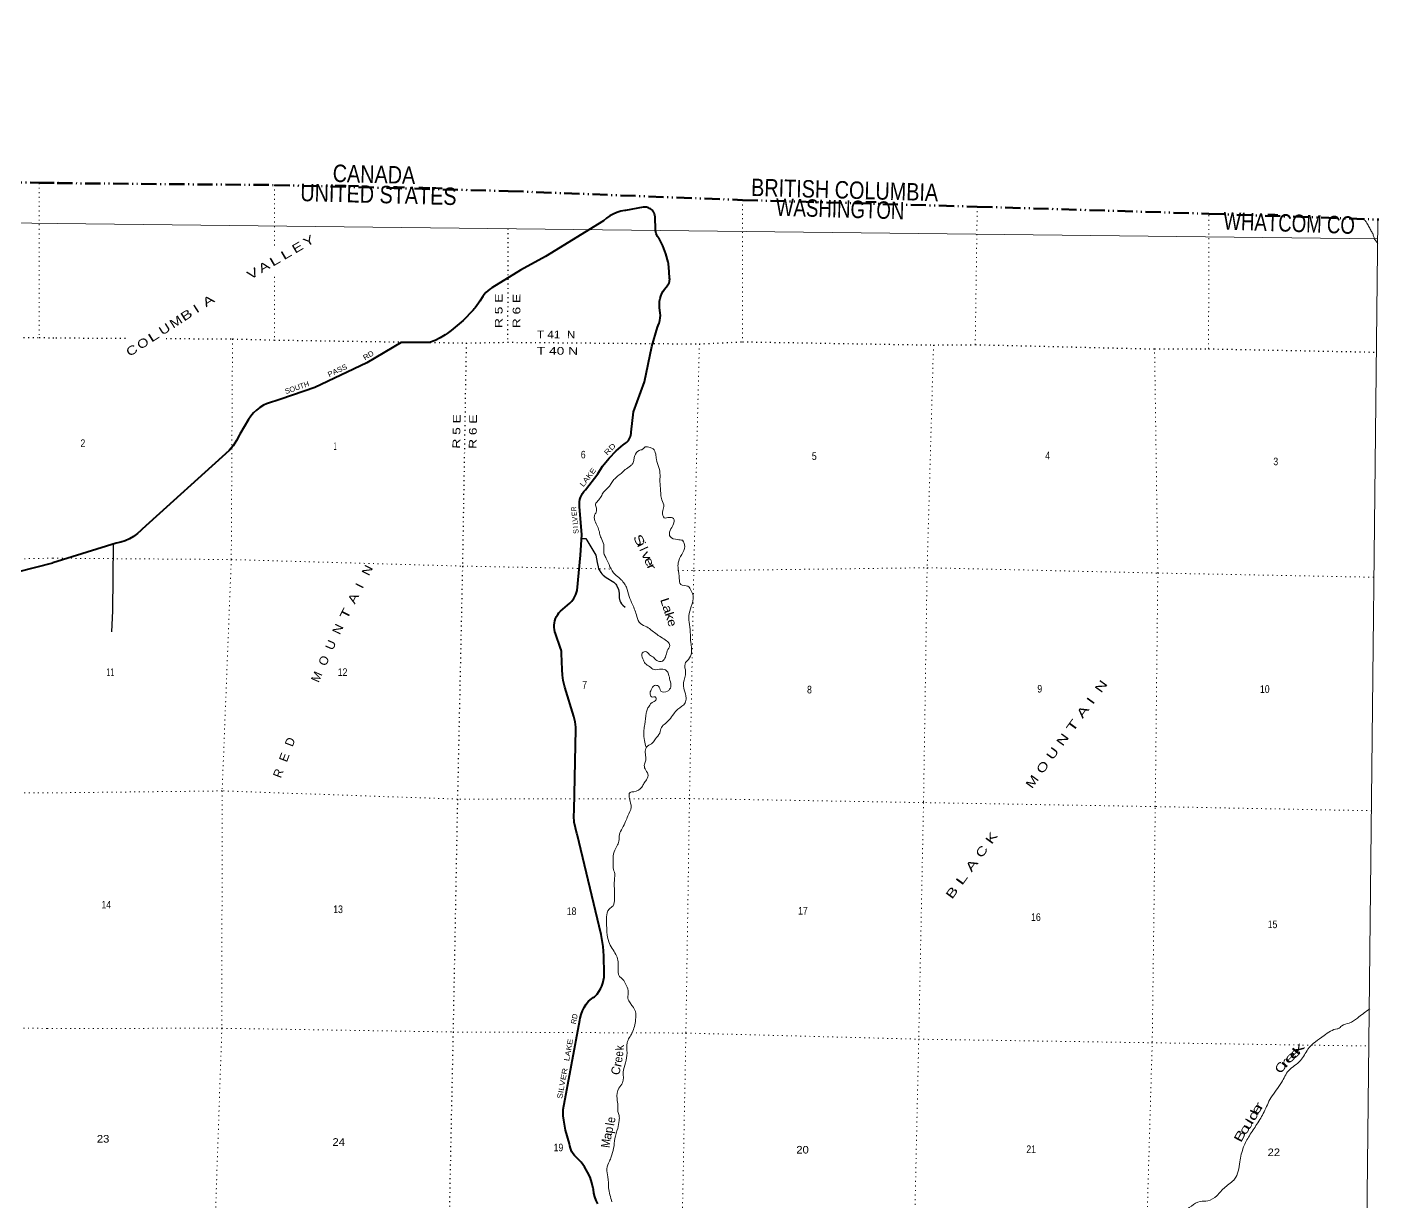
# Model space of a CAD drawing. Header units: feet. Extents: x -489137 to -242534, y 368785 to 558127.
# Drawn here: x -273567 to -242534, y 530828 to 557804 of the extents above; entities that cross this region are included whole.
import ezdxf
from ezdxf.enums import TextEntityAlignment as Align

# ---------------------------------------------------------------- set-up
doc = ezdxf.new("R2010")
doc.units = ezdxf.units.FT
doc.header["$LTSCALE"] = 70
doc.linetypes.add('DASH_DOUBLE_DOT', pattern=[9.2, 5, -1.2, 0.3, -1.2, 0.3, -1.2])
doc.linetypes.add('DOTTED', pattern=[1.5, 0.3, -1.2])
for name, color, linetype, lineweight in [('10', 7, 'DASH_DOUBLE_DOT', 60), ('26', 7, 'Continuous', 40), ('27', 7, 'Continuous', 13), ('29', 7, 'Continuous', 25), ('39', 7, 'Continuous', 13), ('4', 7, 'Continuous', 13), ('6', 7, 'DOTTED', 25), ('7', 7, 'DOTTED', 13)]:
    doc.layers.add(name, color=color, linetype=linetype, lineweight=lineweight)
for name, color, linetype in [('12', 7, 'Continuous'), ('41', 7, 'Continuous'), ('42', 7, 'Continuous')]:
    doc.layers.add(name, color=color, linetype=linetype)

msp = doc.modelspace()

# ---------------------------------------------------------------- linework, layer by layer
at = {"layer": '10', "lineweight": 70}
for points in [[(-303208.28, 554615.29), (-300447.01, 554587.81), (-294928.81, 554524.89), (-289500.53, 554442.91), (-284029.21, 554373.56), (-278648.89, 554311.51), (-273291.63, 554228.91), (-272847.49, 554228.39)], [(-272876.8, 554218.98), (-267888.18, 554175.83), (-262520.88, 554037.16), (-257144.33, 553831.63), (-251754.98, 553678.54), (-246436.48, 553516.17), (-242534.14, 553382.78)]]:
    msp.add_lwpolyline(points, dxfattribs=at)
at = {"layer": '26'}
for points in [[(-261356.08, 544355.38), (-261321.35, 544393.44), (-261110.39, 544577.22), (-261085.49, 544598.92), (-261061.87, 544624.02), (-261044.79, 544642.81), (-261015.03, 544683.37), (-260989.67, 544726.81), (-260968.99, 544772.67), (-260953.22, 544820.43), (-260942.53, 544869.58), (-260859.47, 545677.68), (-260833.25, 546148.67), (-260886.51, 546798.97), (-260888.56, 546823.97), (-260888.51, 546848.97), (-260888.51, 546850.58), (-260884.3, 546902.42), (-260874.69, 546953.54), (-260859.8, 547003.37), (-260839.77, 547051.38), (-260814.84, 547097.03), (-260785.27, 547139.82), (-260751.39, 547179.28), (-260467.84, 547546.07), (-260356.3, 547719.33), (-260208.1, 547906.56), (-260041.15, 548077.28), (-259882.26, 548208.9), (-259857.2, 548229.66), (-259832.26, 548246.25), (-259809.54, 548263.89), (-259784.72, 548287.7), (-259762.53, 548313.98), (-259743.21, 548342.43), (-259726.96, 548372.75), (-259713.98, 548404.6), (-259704.39, 548437.63), (-259698.31, 548471.48), (-259695.8, 548505.78), (-259645.46, 548966.36), (-259394.15, 549657.17), (-259226.18, 550468.31), (-259093.16, 550915.78), (-259076.67, 550950.39), (-259055.56, 551006.68), (-259040.44, 551064.87), (-259031.49, 551124.32), (-259028.8, 551184.37), (-259032.41, 551244.38), (-259047.15, 551354.16), (-259051.18, 551390.17), (-259052.85, 551450.39), (-259048.21, 551510.45), (-259037.33, 551569.71), (-259020.3, 551627.5), (-258997.33, 551683.19), (-258968.66, 551736.18), (-258934.62, 551785.88), (-258895.56, 551831.75), (-258888.51, 551838.81), (-258870.58, 551859.54), (-258854.91, 551882.03), (-258841.68, 551906.03), (-258831.03, 551931.29), (-258823.08, 551957.52), (-258817.91, 551984.43), (-258815.59, 552011.74), (-258816.13, 552039.14), (-258824.34, 552186.9), (-258842.2, 552371.18), (-258849.34, 552406.18), (-258900.11, 552594.54), (-258970.29, 552776.56), (-259059.11, 552950.24), (-259070.87, 552964.94), (-259091.25, 552994.99), (-259108.37, 553027.02), (-259122.05, 553060.65), (-259132.14, 553095.54), (-259138.53, 553131.28), (-259141.14, 553167.5), (-259149.16, 553424.19), (-259149.94, 553449.2), (-259153.8, 553474.19), (-259156.28, 553486.81), (-259163.69, 553510.91), (-259173.58, 553534.1), (-259185.84, 553556.12), (-259200.33, 553576.75), (-259216.9, 553595.75), (-259235.37, 553612.91), (-259255.53, 553628.04), (-259277.16, 553640.99), (-259300.03, 553651.61), (-259323.88, 553659.77), (-259348.45, 553665.4), (-259373.47, 553668.43), (-259398.68, 553668.83), (-259423.79, 553666.58), (-259830.91, 553592.53)], [(-259830.91, 553592.53), (-259845.95, 553590.57), (-259936.78, 553573.04), (-260025.27, 553546.11), (-260110.46, 553510.08), (-260191.42, 553465.34), (-260267.25, 553412.38), (-260337.14, 553351.78), (-261669.13, 552534.26), (-262238.93, 552221.44), (-262895.49, 551813.64), (-262920.8, 551797.92), (-262945.49, 551781.79), (-262989.69, 551748.32), (-263032.13, 551708.54), (-263070.19, 551664.55), (-263103.44, 551616.81), (-263171.1, 551511.82), (-263187.16, 551486.9), (-263205.58, 551461.82), (-263283.86, 551355.25), (-263303.95, 551330.2), (-263327.9, 551305.25), (-263555.12, 551068.54), (-263832.32, 550834.53), (-263924.6, 550766.92), (-263969.24, 550734.57), (-264081.71, 550665.15), (-264200.83, 550607.86), (-264325.28, 550563.34), (-264982.02, 550563.06), (-265763.98, 550092.97), (-266963.39, 549530.76), (-267740.77, 549260.87), (-268067.48, 549153.5), (-268136.82, 549119.8), (-268219.81, 549069.34), (-268297.07, 549010.47), (-268367.75, 548943.85), (-268431.08, 548870.21), (-268486.37, 548790.35), (-268680.57, 548456.88), (-268688.97, 548438.53), (-268756.64, 548311.35), (-268837.24, 548191.94), (-268929.87, 548081.6), (-270927.14, 546278.82), (-270955.88, 546248.13), (-271035.08, 546175), (-271121.49, 546110.56), (-271214.17, 546055.5), (-271312.09, 546010.43), (-271414.19, 545975.84), (-271519.34, 545952.11), (-272973.38, 545502.97)], [(-274177.28, 545193.55), (-272973.38, 545502.97)], [(-260463.42, 530782), (-260502.21, 530861.13), (-260532.52, 530943.88), (-260554.02, 531029.35), (-260566.46, 531116.59), (-260569.79, 531136.55), (-260599.84, 531267.44), (-260643.41, 531394.46), (-260700.02, 531516.24), (-260769.04, 531631.43), (-260849.73, 531738.78), (-260941.2, 531837.1), (-260969.67, 531862.03), (-261003.13, 531897.34), (-261032.71, 531935.96), (-261058.1, 531977.45), (-261079.01, 532021.37), (-261095.21, 532067.24), (-261106.54, 532114.55), (-261112.85, 532162.78), (-261207.82, 532479.45), (-261247.36, 532706.47), (-261256.92, 532804.87), (-261258.35, 532953.37), (-260878.57, 535001.93), (-260870.46, 535048.1), (-260848.3, 535133.48), (-260817.33, 535216.08), (-260777.9, 535294.99), (-260730.44, 535369.35), (-260675.46, 535438.33), (-260610.56, 535493.44), (-260568.36, 535522.41), (-260543.39, 535539.56), (-260518.42, 535564.58), (-260482.82, 535602.36), (-260439.6, 535659.1), (-260402.55, 535720.05), (-260372.08, 535784.53), (-260348.51, 535851.85), (-260332.11, 535921.26), (-260323.05, 535992.01), (-260321.44, 536063.31), (-260326.25, 536478.02), (-260343.48, 536695.82), (-260390.74, 536966.27), (-260939.2, 539274.66), (-260943.81, 539287.86), (-260981.04, 539418), (-261004.46, 539551.32), (-261013.81, 539686.36), (-261009, 539821.63), (-260966.09, 541685.45), (-260968.5, 541725.88), (-260984.68, 541851.07), (-261013.86, 541973.87), (-261219.76, 542650.57), (-261228.15, 542676.18), (-261260.12, 542799.65), (-261279, 542925.79), (-261284.6, 543053.2), (-261296.74, 543422.5), (-261296.8, 543425.29), (-261299.81, 543464.39), (-261306.89, 543502.97), (-261317.96, 543540.59), (-261440.14, 543880.31), (-261451.9, 543918.86), (-261462.28, 543969.32), (-261467.32, 544020.6), (-261466.98, 544072.11), (-261461.26, 544123.32), (-261450.21, 544173.64), (-261433.96, 544222.53), (-261412.7, 544269.46), (-261386.64, 544313.91), (-261356.08, 544355.38)]]:
    msp.add_lwpolyline(points, dxfattribs=at)
at = {"layer": '29'}
for points in [[(-271589.41, 545941.89), (-271602.6, 544396.39), (-271626.01, 543915.21)], [(-260828.3, 546061.63), (-260737.35, 546062.57), (-260509.91, 545675.55), (-260479.68, 545511.35)], [(-260479.68, 545511.35), (-260459.72, 545408.24), (-260447.4, 545366.81), (-260435.09, 545341.04), (-260394.79, 545280.54), (-260370.15, 545250.31), (-260338.8, 545221.18), (-260271.63, 545166.29), (-260099.22, 545056.51), (-260071.23, 545031.88), (-260053.31, 545010.59), (-260038.76, 544989.31), (-259993.97, 544890.74), (-259982.77, 544848.17), (-259978.31, 544798.88), (-259976.06, 544732.8), (-259971.59, 544695.83), (-259955.91, 544630.86), (-259944.72, 544599.49), (-259922.32, 544562.53), (-259893.22, 544530.04), (-259839.48, 544485.24)]]:
    msp.add_lwpolyline(points, dxfattribs=at)
at = {"layer": '39'}
for points in [[(-242938.82, 553404.04), (-242853.52, 553360.39), (-242811.38, 553298.1), (-242758.04, 553211.1), (-242710.91, 553120.29), (-242669.46, 553039.81), (-242647.89, 552968.16), (-242613.83, 552906.17), (-242559.81, 552837.37)], [(-259357.73, 541272.52), (-259392.21, 541420.58), (-259410.09, 541602.84), (-259398.47, 541722.05), (-259385.47, 541790.66), (-259351.8, 542053.22), (-259326.35, 542147.99), (-259274.75, 542232.33), (-259227.56, 542288.4), (-259168.58, 542318.04), (-259125.22, 542390.34), (-259149.05, 542422.99), (-259209.72, 542419.67), (-259265.44, 542487.08), (-259239.87, 542589.93), (-259163.88, 542686.12), (-259075.16, 542670.91), (-259015.97, 542558.95), (-258866.48, 542555.15), (-258790.44, 542655.39), (-258808.73, 542805.29), (-258841.3, 542945.24), (-258886.76, 543024.67), (-259005.47, 543064.51), (-259173.35, 543052.35), (-259275.56, 543118.29), (-259375.63, 543194.32), (-259430.86, 543300.16), (-259445.37, 543429.79), (-259343.96, 543458.92), (-259278.14, 543391.39), (-259181.99, 543325.52), (-259110.1, 543257.92), (-258982.92, 543248.31), (-258911.07, 543336.46), (-258870.8, 543483.64), (-258814.72, 543602.31), (-258978.25, 543772.14), (-259216.54, 543942.87), (-259340.67, 544033.34), (-259487.23, 544107.9), (-259565.98, 544270.66), (-259669.53, 544549), (-259746, 544731.96), (-259807.97, 544943.06), (-259869.31, 545044.93), (-259950.98, 545136.92), (-260068.95, 545235.41), (-260185.91, 545412.78), (-260272.41, 545601.93), (-260315.67, 545695.49), (-260325.83, 545849.33), (-260328.94, 545922.19), (-260391.65, 546074.64), (-260422.59, 546184.24), (-260457.41, 546306.01), (-260516.39, 546434.15), (-260544.86, 546578.1), (-260513.76, 546640.43), (-260494.13, 546753.47), (-260515.14, 546848.79), (-260467.71, 546923.07), (-260387.58, 547027.3), (-260335.85, 547121.75), (-260210.98, 547247.7), (-260159.51, 547321.93), (-260093.7, 547412.17), (-260026.2, 547476.09), (-259932.23, 547555.88), (-259836.16, 547641.72), (-259715.81, 547729.29), (-259664.58, 547785.32), (-259637.18, 547873.99), (-259615.81, 547964.76), (-259519.38, 548078.91), (-259438.15, 548110.31), (-259376.87, 548162.17), (-259265.87, 548150.73), (-259195.57, 548117.53), (-259136.48, 547997.49), (-259119.82, 547877.95), (-259063.63, 547689.17), (-259035.52, 547516.9), (-259038.88, 547411.76), (-259027.25, 547215.42), (-259018.92, 547075.75), (-258992.24, 546950.02), (-258949.78, 546793.77), (-258977.67, 546666.67), (-258938.91, 546536.75), (-258821.6, 546545.47), (-258730.97, 546522.14), (-258745.21, 546356.45), (-258819.88, 546205.63), (-258806.97, 546108.39), (-258634.12, 546035.53), (-258519.11, 546022.03)], [(-258519.11, 546022.03), (-258466.37, 545879.81), (-258539.49, 545692.57), (-258620.73, 545501.37), (-258620.44, 545365.85), (-258595.05, 545139), (-258562.38, 545007.13), (-258397.25, 544962.69), (-258319.8, 544856.59), (-258278.79, 544744.85), (-258322.32, 544500.62), (-258375.57, 544286.84), (-258359.94, 544086.41), (-258338.72, 543849.49), (-258332.83, 543677.49), (-258315.65, 543440.63), (-258386.38, 543281.67), (-258462.37, 543185.49), (-258448.69, 542991.14), (-258496.21, 542751), (-258484.16, 542587.02), (-258438.07, 542398.35), (-258461.74, 542285.36), (-258627.26, 542141.69), (-258723.64, 542031.59), (-258826.36, 541899.31), (-258912.3, 541815.38), (-259004.43, 541721.41), (-259044.45, 541594.45), (-259143.16, 541460.1), (-259208.98, 541369.86), (-259325.15, 541292.36), (-259364.21, 541240.23), (-259371.89, 541112.89), (-259365.62, 540971.22), (-259395.07, 540880.55), (-259380.32, 540769.12), (-259315.1, 540655.08), (-259349.13, 540521.98), (-259406.81, 540435.69), (-259454.34, 540353.32), (-259637.54, 540248.3), (-259724.68, 540229.1), (-259738.61, 540087.68), (-259700.71, 539891.02), (-259773.98, 539691.64), (-259826.14, 539562.81), (-259904.93, 539405.97), (-259967.38, 539263.1), (-259983.43, 539113.61), (-260027.36, 538996.81), (-260104.41, 538817.71), (-260113.05, 538615.54), (-260110.51, 538498.19), (-260077.87, 538364.3), (-260088.66, 538152.04), (-260080.62, 537990.13), (-260083.23, 537785.86), (-260113.5, 537630.47), (-260205.46, 537550.66), (-260266.32, 537373.38), (-260264.19, 537223.67), (-260256.7, 537019.29), (-260213.04, 536798.29), (-260138.18, 536647.72), (-260051.01, 536511.16), (-259996, 536229.34), (-259966.54, 536004.47), (-259912.53, 535961.35), (-259835.16, 535849.18), (-259766.69, 535672.39), (-259772.87, 535504.58), (-259723.71, 535398.81), (-259668.12, 535321.28), (-259600.95, 535201.14), (-259597.26, 535015.01), (-259677.91, 534712.56), (-259791.95, 534485.35), (-259794.92, 534252.77), (-259830.16, 534024.62), (-259879.37, 533810.79), (-259896.64, 533566.25), (-259979.03, 533443.84), (-260024.58, 533199.63), (-260002.33, 533043.62), (-260006.13, 532904.09), (-259977.01, 532810.7), (-259974.41, 532697.4), (-260009.06, 532515.76), (-260072.65, 532283.91), (-260101.78, 532059.73), (-260158.81, 531866.23), (-260198.51, 531763.54), (-260261.35, 531590.33), (-260233.44, 531401.89), (-260216.39, 531154.91), (-260141.75, 530828.36)], [(-250004.13, 526515.26), (-249993.45, 526571.19), (-249753.89, 526817.13), (-249487.66, 526935.33), (-249397.42, 527039.44), (-249340.83, 527198.56), (-249146.29, 527558.32), (-249009.56, 527821.67), (-248844.03, 528125.13), (-248707.92, 528339.95), (-248520.49, 528459.08), (-248196.27, 528687.84), (-247946.16, 528810.27), (-247654.11, 529051.55), (-247504.27, 529233.84), (-247461, 529457.85), (-247531.99, 529754.01), (-247488.38, 530004.31), (-247337.86, 530239.18), (-247251.46, 530517.29), (-247048.29, 530603.87), (-246639.13, 530837.69), (-246463.13, 530853.8), (-246255.52, 530970.67), (-246065.04, 531170.68), (-245846.48, 531354.17), (-245728.3, 531747.2), (-245641.05, 532092.05), (-245508.46, 532347.36), (-245335.31, 532614.32), (-245170.04, 532897.56), (-245016.42, 533217.35), (-244771.45, 533570.44), (-244606.27, 533845.59), (-244334.56, 534076.99), (-244163.54, 534335.89), (-243793.79, 534649.06), (-243490.71, 534805.25), (-243476.54, 534807.11), (-243384.77, 534872.77), (-243218.27, 534935.51), (-243028.87, 535050.58), (-242900.29, 535150.19), (-242790.13, 535231.81), (-242743.25, 535263.62)]]:
    msp.add_spline(points, degree=3, dxfattribs=at)
at = {"layer": '4'}
for points in [[(-242558.54, 553372.83), (-244583.22, 368785.28), (-275154.66, 369142.74), (-305725.57, 369542.24), (-336295.9, 369983.8), (-366865.58, 370467.41), (-397434.59, 370993.07), (-428002.84, 371560.78), (-458570.27, 372170.54), (-489136.84, 372822.34), (-485065.03, 557803.58)], [(-242558.54, 553372.83), (-244583.22, 368785.28), (-275154.66, 369142.74), (-305725.57, 369542.24), (-336295.9, 369983.8), (-366865.58, 370467.41), (-397434.59, 370993.07), (-428002.84, 371560.78), (-458570.27, 372170.54), (-489136.84, 372822.34), (-485065.03, 557803.58)], [(-485080.46, 556942.8), (-454770.68, 556296.26), (-424457.62, 555691.58), (-394141.55, 555128.56), (-363825.83, 554607.27), (-333509.43, 554127.66), (-303192.4, 553689.76), (-272874.8, 553293.56), (-242556.67, 552939.06)], [(-485080.46, 556942.8), (-454770.68, 556296.26), (-424457.62, 555691.58), (-394141.55, 555128.56), (-363825.83, 554607.27), (-333509.43, 554127.66), (-303192.4, 553689.76), (-272874.8, 553293.56), (-242556.67, 552939.06)]]:
    msp.add_lwpolyline(points, dxfattribs=at)
at = {"layer": '6'}
for p, q in [((-262527.84, 553175.56), (-262536.9, 550566.35)), ((-272906.26, 550667.5), (-271233.37, 550657.58))]:
    msp.add_line(p, q, dxfattribs=at)
for points in [[(-303228.59, 551058.77), (-301005.83, 551019.8), (-300433.47, 551031.81), (-296010.57, 550965.39), (-294905.07, 550970.56), (-290411.57, 550893.52), (-289528.87, 550906.63), (-285043.55, 550827.86), (-284118.75, 550827.32), (-279600.58, 550759.52), (-278704.37, 550753.93), (-274170.13, 550681.51), (-273286.14, 550674.32), (-272906.26, 550667.5)], [(-270375.45, 550652.5), (-268850.69, 550643.46), (-267889.15, 550617.86), (-263486.86, 550549.32), (-262536.9, 550566.35), (-258134.22, 550528.14), (-257143.44, 550577.04), (-252759.42, 550502.66), (-251801.48, 550511.49), (-247684.51, 550411.96), (-246445.76, 550415.43), (-242585.29, 550339.08)], [(-263486.86, 550549.32), (-263572.47, 545426.76), (-263687.23, 540078), (-263787.83, 534731.1), (-263900.88, 529358.04), (-264011.38, 524027.44), (-264093.38, 519928.98)]]:
    msp.add_lwpolyline(points, dxfattribs=at)
at = {"layer": '7'}
for p, q in [((-273291.95, 554219.92), (-273286.14, 550674.32)), ((-267888.18, 554175.83), (-267888.57, 552752.19)), ((-257144.33, 553831.63), (-257143.44, 550577.04)), ((-251754.98, 553678.54), (-251801.48, 550511.49)), ((-246445.76, 550415.43), (-246436.48, 553516.17)), ((-267888.75, 552068.26), (-267889.15, 550617.86))]:
    msp.add_line(p, q, dxfattribs=at)
for points in [[(-268850.69, 550643.46), (-268879, 545576.85), (-269088.26, 540265.62), (-269095.19, 534816.46), (-269278.7, 529464.48), (-269316.53, 524126.94), (-269487.05, 518913.96)], [(-258134.22, 550528.14), (-258261.25, 545327.19), (-258360.45, 540089.49), (-258443.33, 534705.97), (-258547.47, 529239.76), (-258633.82, 523900.78), (-258656.78, 522703.72)], [(-252759.42, 550502.66), (-252905.54, 545388.9), (-252988.52, 539997.29), (-253098.28, 534565.54), (-253217.11, 529214.8), (-253247.48, 525540.47)], [(-247888.14, 525114.11), (-247895.48, 529139.38), (-247738.11, 534501.79), (-247669.11, 539905.71), (-247610.76, 545267.28), (-247684.51, 550411.96)], [(-272976.62, 545609.4), (-274191.99, 545583.9), (-276692.99, 545593.25), (-279561.8, 545712.39), (-285012.28, 545797.19), (-290459.88, 545849.49), (-296069.59, 545905.54)], [(-272976.62, 545609.4), (-268879, 545576.85), (-263572.47, 545426.76), (-260187.98, 545360.22)], [(-258627.81, 545329.55), (-258247.68, 545322.08), (-252905.54, 545388.9), (-247610.76, 545267.28), (-242642.15, 545171.61)], [(-275301.79, 540246.12), (-274365.56, 540216.31), (-273036.63, 540220.51)], [(-242701.15, 539810.29), (-247669.11, 539905.71), (-252988.52, 539997.29), (-258360.45, 540089.49), (-263687.23, 540078), (-269088.26, 540265.62), (-273036.63, 540220.51)], [(-273103.75, 534812.5), (-274361.18, 534834.29), (-276330.1, 534885.62)], [(-273103.75, 534812.5), (-269095.19, 534816.46), (-263787.83, 534731.1), (-258443.33, 534705.97), (-253098.28, 534565.54), (-247752.68, 534483.81), (-244011.36, 534427.17), (-242760.6, 534408.24)]]:
    msp.add_lwpolyline(points, dxfattribs=at)

# ---------------------------------------------------------------- texts
at = {"layer": '10'}
for s, rotation, width, p in [('CANADA', 358.52, 0.85, (-266554.59, 554248.39)), ('BRITISH COLUMBIA', 358.373, 0.85, (-256951, 553926.18)), ('UNITED STATES', 358.52, 0.85, (-267298.24, 553807.53)), ('WASHINGTON', 358.373, 0.8, (-256380.94, 553471.06))]:
    msp.add_text(s, height=400, rotation=rotation, dxfattribs=dict(at, width=width)).set_placement(p)
at = {"layer": '12', "width": 0.8}
msp.add_text('WHATCOM CO', height=400, rotation=358.042, dxfattribs=at).set_placement((-246110.73, 553155.3))
at = {"layer": '27'}
for s, rotation, width, p in [('RD', 31.013, 1.1, (-265810.38, 550150.18)), ('PASS', 25.114, 1.1, (-266630.31, 549764.2)), ('RD', 45.64, 1.3, (-260251.76, 547962.04)), ('LAKE', 52.294, 1.2, (-260796.19, 547235.79)), ('RD', 79.497, 0.9, (-260967.96, 534903.79)), ('SILVER   LAKE', 79.497, 1.25, (-261285.9, 533188.77))]:
    msp.add_text(s, height=120, rotation=rotation, dxfattribs=dict(at, width=width)).set_placement(p)
msp.add_text('SOUTH', height=120, rotation=19.146, dxfattribs=at).set_placement((-267625.29, 549375.11))
for s, width, p in [('R', 0.75, (-260958.86, 546744.82)), ('E', 0.8, (-260944.4, 546634.19)), ('V', 0.85, (-260932.21, 546511.32)), ('L', 0.85, (-260925.81, 546429.78)), ('S', 0.8, (-260907.65, 546228.29))]:
    msp.add_text(s, height=120, rotation=94.682, dxfattribs=dict(at, width=width)).set_placement(p, align=Align.CENTER)
msp.add_text('I', height=120, rotation=94.682, dxfattribs=at).set_placement((-260918.26, 546329.04), align=Align.CENTER)
at = {"layer": '41'}
for s, rotation, width, p in [('S', 297.077, 1.45, (-259661.71, 546094.67)), ('i', 297.077, 1.2, (-259567.18, 545909.75)), ('l', 294.791, 1.05, (-259515.65, 545808.97)), ('v', 294.087, 1.4, (-259472.44, 545714.68)), ('e', 294.087, 1.3, (-259410.82, 545576.84)), ('r', 294.087, 1.45, (-259346.64, 545433.26)), ('L', 288.156, 1.2, (-259035.41, 544658.21)), ('a', 288.087, 1.25, (-258983.48, 544499.77)), ('k', 288.087, 1.3, (-258929.76, 544335.29)), ('e', 287.717, 1.15, (-258878.98, 544179.8)), ('k', 50.975, 2, (-244391.89, 534175.11)), ('r', 49.068, 2.1, (-244685.69, 533883.5)), ('e', 45.408, 2.05, (-244608.59, 533977.22)), ('e', 47.491, 1.95, (-244496.02, 534075.13)), ('C', 58.801, 1.35, (-244773.5, 533757.32)), ('d', 63.802, 1.55, (-245384.58, 532673.15)), ('e', 60.134, 1.5, (-245314.66, 532814.9)), ('r', 62.347, 1.6, (-245236.89, 532928.67)), ('o', 57.308, 1.55, (-245602.41, 532345.99)), ('u', 60.105, 1.65, (-245520.3, 532461.11)), ('l', 61.832, 1.15, (-245432.47, 532605.79)), ('B', 62.032, 1.55, (-245703.17, 532177.57))]:
    msp.add_text(s, height=200, rotation=rotation, dxfattribs=dict(at, width=width)).set_placement(p)
for s, rotation, width, p in [('k', 92.568, 0.9, (-259864.37, 534374.62)), ('e', 81.995, 0.9, (-259902.72, 534085.71)), ('e', 86.321, 0.8, (-259883.31, 534222.01)), ('r', 77.312, 1.15, (-259921.75, 533965.3)), ('e', 81.2, 0.9, (-260067.01, 532699.18)), ('M', 82.699, 0.9, (-260184.9, 532162.96)), ('a', 78.459, 1.1, (-260151.24, 532322.94))]:
    msp.add_text(s, height=200, rotation=rotation, dxfattribs=dict(at, width=width)).set_placement(p, align=Align.CENTER)
for s, rotation, p in [('C', 76.767, (-259954.89, 533821.76)), ('l', 80.542, (-260089.32, 532597.08)), ('p', 81.862, (-260119.42, 532470.14))]:
    msp.add_text(s, height=200, rotation=rotation, dxfattribs=at).set_placement(p, align=Align.CENTER)
at = {"layer": '42'}
for s, rotation, width, p in [('Y', 30.231, 1.35, (-267049.95, 552810.15)), ('E', 30.231, 1.35, (-267309.15, 552659.1)), ('A', 30.231, 1.4, (-268079.28, 552210.33)), ('L', 30.231, 1.55, (-267828.92, 552356.21)), ('L', 30.231, 1.55, (-267571.08, 552506.47)), ('V', 30.231, 1.4, (-268337.12, 552060.07)), ('A', 32.926, 1.45, (-269351.62, 551434.95)), ('M', 32.926, 1.25, (-270095.84, 550953.02)), ('B', 32.926, 1.45, (-269855.24, 551108.81)), ('I', 32.926, 1.4, (-269630.54, 551254.33)), ('U', 32.926, 1.3, (-270355.58, 550784.82)), ('O', 32.926, 1.25, (-270854.58, 550461.67)), ('L', 32.926, 1.6, (-270611.35, 550619.17)), ('C', 32.926, 1.3, (-271107.71, 550297.74))]:
    msp.add_text(s, height=200, rotation=rotation, dxfattribs=dict(at, width=width)).set_placement(p, align=Align.CENTER)
for s, rotation, width, p in [('N', 63.354, 1.15, (-265717.94, 545188.48)), ('I', 63.354, 1.2, (-265865.55, 544894.31)), ('A', 63.354, 1.3, (-266042.82, 544541.01)), ('T', 63.354, 1.45, (-266220.09, 544187.71)), ('N', 64.721, 1.15, (-266390.46, 543838.12)), ('U', 66.247, 1.1, (-266548.41, 543479.21)), ('O', 66.247, 1.05, (-266707.62, 543117.41)), ('M', 66.247, 1.05, (-266874.45, 542738.33)), ('N', 54.133, 1.4, (-248911.57, 542499.99)), ('A', 54.133, 1.55, (-249336.01, 541912.94)), ('I', 54.133, 1.5, (-249104.41, 542233.27)), ('T', 54.133, 1.7, (-249567.6, 541592.61)), ('N', 54.133, 1.4, (-249795.51, 541277.39)), ('U', 54.133, 1.4, (-250025.26, 540959.62)), ('E', 69.452, 1.1, (-267604.6, 540911.02)), ('O', 54.133, 1.35, (-250256.85, 540639.29)), ('M', 54.133, 1.3, (-250499.52, 540303.65)), ('K', 54.133, 1.45, (-251424.97, 539023.63)), ('C', 54.133, 1.4, (-251652.88, 538708.41)), ('A', 54.133, 1.55, (-251884.47, 538388.09)), ('L', 54.133, 1.7, (-252106.84, 538080.52)), ('B', 54.133, 1.5, (-252334.74, 537765.3))]:
    msp.add_text(s, height=200, rotation=rotation, dxfattribs=dict(at, width=width)).set_placement(p)
for s, p in [('D', (-267471.39, 541266.41)), ('R', (-267741.13, 540546.79))]:
    msp.add_text(s, height=200, rotation=69.452, dxfattribs=at).set_placement(p)
at = {"layer": '6'}
for s, rotation, width, p in [('R 5 E', 89.801, 1.35, (-262653.57, 550892.99)), ('R 6 E', 89.801, 1.35, (-262245.92, 550888.4)), ('T 41  N', 359.503, 1.15, (-261863.22, 550660.51)), ('T 40 N', 359.503, 1.35, (-261866.48, 550285.52)), ('R 5 E', 89.043, 1.35, (-263627.42, 548122.93)), ('R 6 E', 89.043, 1.35, (-263252.48, 548116.37))]:
    msp.add_text(s, height=175, rotation=rotation, dxfattribs=dict(at, width=width)).set_placement(p)
at = {"layer": '7'}
for s, width, p in [('2', 0.85, (-272340.45, 548161.41)), ('1', 0.4, (-266526.64, 548093.8)), ('6', 0.85, (-260855.96, 547899.37)), ('4', 0.85, (-250194.91, 547875.74)), ('5', 0.85, (-255552, 547864.61)), ('3', 0.85, (-244958.88, 547742.67)), ('11', 0.65, (-271746.57, 542903.33)), ('12', 0.85, (-266434.06, 542904.88)), ('7', 0.85, (-260822.38, 542615.59)), ('8', 0.85, (-255662.87, 542503.67)), ('9', 0.85, (-250376.4, 542523.73)), ('10', 0.85, (-245265.68, 542516.6)), ('14', 0.85, (-271859.16, 537566.68)), ('13', 0.85, (-266537.91, 537460.92)), ('18', 0.85, (-261177.51, 537415.37)), ('17', 0.85, (-255866.89, 537427.06)), ('16', 0.85, (-250519.9, 537280.54)), ('15', 0.85, (-245088.28, 537114.8)), ('23', 1.1, (-271964.15, 532191.51)), ('24', 1.1, (-266555.62, 532117.07)), ('19', 0.85, (-261479.13, 531991.97)), ('20', 1.1, (-255908.65, 531939.88)), ('21', 0.85, (-250628.34, 531951.93)), ('22', 1.1, (-245090.45, 531880))]:
    msp.add_text(s, height=175, dxfattribs=dict(at, width=width)).set_placement(p)

doc.saveas('drawing.dxf')
